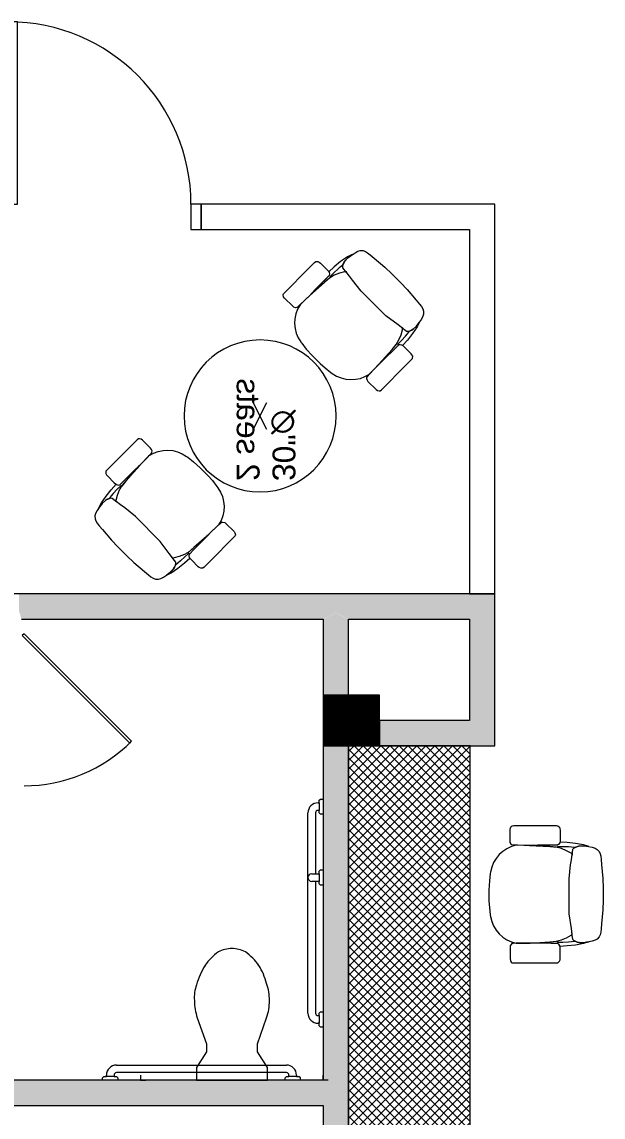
# Model space of a CAD drawing. Header units: inches. Extents: x -675 to 1187, y -924 to 1124.
# Drawn here: x 621.8 to 736.5, y 567.4 to 783.6 of the extents above; entities that cross this region are included whole.
import ezdxf

# ---------------------------------------------------------------- set-up
doc = ezdxf.new("R2010")
doc.units = ezdxf.units.IN
doc.header["$MEASUREMENT"] = 0
for name, color, linetype, lineweight in [('A-DOOR', 31, 'Continuous', 13), ('A-Door-E', 250, 'Continuous', 13), ('A-Flor-Case', 7, 'Continuous', 20), ('A-Flor-Case-hatch', 50, 'Continuous', 9), ('A-Furn-Chair', 250, 'Continuous', 13), ('A-Furn-Table', 7, 'Continuous', 20), ('A-WALL', 113, 'Continuous', 20), ('A-Wall-E', 50, 'Continuous', 9), ('Base_dwg', 8, 'Continuous', 9), ('core and shell', 50, 'Continuous', 9), ('P-Flor-Fixt', 250, 'Continuous', 13)]:
    doc.layers.add(name, color=color, linetype=linetype, lineweight=lineweight)
doc.layers.add('G-Anno-Nplt', color=7, linetype='Continuous', lineweight=20, plot=False)
doc.styles.add('Arial', font='arial.ttf', dxfattribs={"height": 4.5})

# ---------------------------------------------------------------- blocks, each defined once
blk = doc.blocks.new('Base_dwg__U280-727862-Level 1 Copy 1')
at = {"layer": 'A-Furn-Chair', "flags": 128}
for points in [[(-7.99, 16.41), (-9.13, 16.57), (-9.35, 16.73), (-9.5, 17.01), (-9.76, 17.7), (-9.79, 17.78), (-9.82, 18.65), (-9.73, 19.31), (-9.68, 19.65), (-9.53, 20.35), (-9.34, 20.95), (-9.12, 21.35), (-8.69, 21.76), (-8.26, 21.96), (-7.75, 22.08), (-7.12, 22.16), (-6.12, 22.23), (-3.38, 22.46), (-1.46, 22.52), (-0.26, 22.51), (0.93, 22.52), (2.85, 22.46), (5.6, 22.23), (6.6, 22.16), (7.23, 22.08), (7.73, 21.96), (8.16, 21.76), (8.59, 21.35), (8.82, 20.95), (9, 20.35), (9.14, 19.69), (9.22, 19.23), (9.3, 18.65), (9.26, 17.78), (9.17, 17.43), (9.01, 17.01), (8.86, 16.73), (8.64, 16.57), (7.8, 16.45), (6.53, 16.27), (3.58, 15.83), (-3.33, 15.83), (-6.05, 16.12), (-7.04, 16.27), (-8.16, 16.43)], [(-9.66, 19.69), (-10.01, 18.68), (-10.29, 17.09), (-10.47, 15.46), (-10.55, 14.02), (-10.43, 13.99), (-10.12, 13.8), (-9.95, 13.55), (-9.95, 12.28), (-9.92, 9.65), (-9.89, 7.98), (-9.66, 12.02), (-9.52, 13.49), (-9.7, 13.58), (-9.7, 14.57), (-9.65, 15.72), (-9.62, 16.32), (-9.54, 16.99), (-9.7, 17.42), (-9.79, 17.77), (-9.82, 18.64), (-9.74, 19.22), (-9.67, 19.68)], [(9.14, 19.69), (9.49, 18.68), (9.77, 17.09), (9.95, 15.46), (10.03, 14.02), (9.91, 13.99), (9.6, 13.8), (9.43, 13.55), (9.43, 12.28), (9.4, 9.65), (9.37, 7.98), (9.13, 12.02), (9, 13.49), (9.18, 13.58), (9.18, 14.57), (9.13, 15.72), (9.1, 16.32), (9.01, 16.99), (9.18, 17.42), (9.26, 17.77), (9.3, 18.64), (9.22, 19.22), (9.15, 19.68)], [(-9.93, 5.38), (-9.96, 4.76), (-10.01, 4.55), (-10.15, 4.38), (-10.47, 4.22), (-10.76, 4.18), (-13.04, 4.18), (-13.35, 4.23), (-13.66, 4.42), (-13.78, 4.59), (-13.81, 4.9), (-13.81, 11.74), (-13.81, 13.32), (-13.79, 13.62), (-13.5, 13.93), (-13.19, 14.02), (-12.93, 14.07), (-11.01, 14.07), (-10.69, 14.06), (-10.43, 14), (-10.12, 13.81), (-9.95, 13.56), (-9.95, 12.29), (-9.92, 9.66), (-9.89, 7.95)], [(9.41, 5.38), (9.44, 4.76), (9.48, 4.55), (9.63, 4.38), (9.94, 4.22), (10.24, 4.18), (12.51, 4.18), (12.82, 4.24), (13.13, 4.42), (13.26, 4.59), (13.28, 4.9), (13.28, 11.74), (13.28, 13.32), (13.26, 13.62), (12.97, 13.93), (12.66, 14.03), (12.4, 14.07), (10.49, 14.07), (10.17, 14.06), (9.9, 14.01), (9.6, 13.81), (9.43, 13.56), (9.42, 12.29), (9.39, 9.66), (9.37, 7.95)]]:
    blk.add_lwpolyline(points, close=True, dxfattribs=at)
for points in [[(9.41, 5.39), (9.37, 8.12), (9.14, 12.02), (9.03, 13.25), (8.77, 14.3), (8.33, 15.33), (7.82, 16.21), (7.64, 16.43), (6.53, 16.27), (3.58, 15.83), (-3.33, 15.83), (-6.05, 16.12), (-7.04, 16.27), (-8.16, 16.43), (-8.34, 16.21), (-8.85, 15.33), (-9.28, 14.3), (-9.54, 13.27), (-9.65, 12.04), (-9.88, 8.14), (-9.91, 6.87), (-9.93, 5.71), (-9.93, 5.4)], [(-4.63, 0.32), (-4.33, 0.27), (-2.88, 0.09), (-1.09, -0.01), (1.09, 0.01), (2.37, 0.09), (3.81, 0.27), (4.12, 0.32)]]:
    blk.add_lwpolyline(points, dxfattribs=at)
at = {"layer": 'A-Furn-Chair'}
for centre, start, end in [((-3.64, 6.66), 191.3157, 261.0966), ((3.13, 6.66), 278.9034, 348.6553)]:
    blk.add_arc(centre, 6.41, start, end, dxfattribs=at)
blk = doc.blocks.new('Base_dwg__U326-727900-Level 1 Copy 1')
at = {"layer": 'A-Wall-E'}
for points in [[(1.25, 0), (2.5, -2.5), (103.56, -2.5), (103.56, 1.25), (101.06, 2.5), (2.5, 2.5)], [(103.56, -2.5), (113.09, -2.5), (113.09, 1.25), (110.59, 2.5), (106.06, 2.5), (103.56, 1.25)], [(113.09, -2.5), (206.59, -2.5), (207.84, 0), (206.59, 2.5), (115.59, 2.5), (113.09, 1.25)]]:
    blk.add_hatch(color=256, dxfattribs=at).paths.add_polyline_path(points, flags=0)
for p, q in [((101.06, 2.5), (2.5, 2.5)), ((110.59, 2.5), (106.06, 2.5)), ((206.59, 2.5), (115.59, 2.5))]:
    blk.add_line(p, q, dxfattribs=at)
at = {"layer": 'A-Wall-E', "flags": 128}
blk.add_lwpolyline([(2.5, -2.5), (103.56, -2.5), (113.09, -2.5), (206.59, -2.5)], dxfattribs=at)
blk = doc.blocks.new('Base_dwg__U327-727901-Level 1 Copy 1')
at = {"layer": 'A-Wall-E'}
for points in [[(199.84, -2.5), (202.34, -1.25), (202.34, 2.5), (139.84, 2.5), (139.84, -0.92), (140.34, -2.5)], [(204.84, -2.5), (228.72, -2.5), (233.72, 2.5), (202.34, 2.5), (202.34, -1.25)]]:
    blk.add_hatch(color=256, dxfattribs=at).paths.add_polyline_path(points, flags=0)
for p, q in [((140.34, -2.5), (199.84, -2.5)), ((204.84, -2.5), (228.72, -2.5))]:
    blk.add_line(p, q, dxfattribs=at)
at = {"layer": 'A-Wall-E', "flags": 128}
blk.add_lwpolyline([(233.72, 2.5), (202.34, 2.5), (139.84, 2.5), (33.81, 2.5)], dxfattribs=at)
blk = doc.blocks.new('Base_dwg__U328-727902-Level 1 Copy 1')
at = {"layer": 'A-Wall-E'}
blk.add_hatch(color=256, dxfattribs=at).paths.add_polyline_path([(27.5, 2.5), (-2.5, 2.5), (2.5, -2.5), (22.5, -2.5), (26.19, 1.19)], flags=0)
for p, q in [((27.5, 2.5), (-2.5, 2.5)), ((2.5, -2.5), (22.5, -2.5))]:
    blk.add_line(p, q, dxfattribs=at)
blk = doc.blocks.new('Base_dwg__U329-727903-Level 1 Copy 1')
at = {"layer": 'A-Wall-E'}
blk.add_hatch(color=256, dxfattribs=at).paths.add_polyline_path([(-2.5, 2.5), (2.5, -2.5), (20.25, -2.5), (20.25, 2.5), (-1.19, 2.5)], flags=0)
at = {"layer": 'A-Wall-E', "flags": 128}
blk.add_lwpolyline([(2.5, -2.5), (20.25, -2.5), (20.25, 2.5), (-2.5, 2.5)], dxfattribs=at)
blk = doc.blocks.new('Base_dwg__U336-727910-Level 1 Copy 1')
at = {"layer": 'A-Wall-E'}
for points in [[(2.5, -2.5), (71.53, -2.5), (71.53, 0.92), (71.03, 2.5), (2.5, 2.5), (1.25, 0)], [(168.53, -2.5), (169.78, 0), (168.53, 2.5), (72.03, 2.5), (71.53, 0.92), (71.53, -2.5), (82.71, -2.5)]]:
    blk.add_hatch(color=256, dxfattribs=at).paths.add_polyline_path(points, flags=0)
for p, q in [((71.03, 2.5), (2.5, 2.5)), ((168.53, 2.5), (72.03, 2.5))]:
    blk.add_line(p, q, dxfattribs=at)
at = {"layer": 'A-Wall-E', "flags": 128}
blk.add_lwpolyline([(2.5, -2.5), (71.53, -2.5), (168.53, -2.5)], dxfattribs=at)
blk = doc.blocks.new('Base_dwg__U444-728018-Level 1 Copy 1')
at = {"layer": 'A-Door-E', "flags": 128}
blk.add_lwpolyline([(0, 2), (0.35, 1.65), (21.57, 22.86), (21.21, 23.21)], close=True, dxfattribs=at)
at = {"layer": 'A-Door-E', "color": 50, "lineweight": 9}
blk.add_arc((0, 2), 30, 360, 45, dxfattribs=at)
blk = doc.blocks.new('Base_dwg__U471-728045-Level 1 Copy 1')
at = {"layer": 'A-WALL', "color": 250, "lineweight": 13, "flags": 128}
blk.add_lwpolyline([(71.875, 2.5), (0, 2.5), (0, -2.5), (76.875, -2.5)], dxfattribs=at)
blk = doc.blocks.new('Base_dwg__U472-728046-Level 1 Copy 1')
at = {"layer": 'A-WALL', "color": 250, "lineweight": 13, "flags": 128}
for points in [[(-2.5, -2.5), (55.45, -2.5), (55.45, 2.5), (2.5, 2.5)], [(97.45, 2.5), (95.45, 2.5), (95.45, -2.5), (99.95, -2.5), (104.45, -2.5), (104.45, 2.5), (102.45, 2.5)]]:
    blk.add_lwpolyline(points, dxfattribs=at)
blk.add_lwpolyline([(144.45, 2.5), (144.45, -2.5), (197.4, -2.5), (197.4, 2.5)], close=True, dxfattribs=at)
blk = doc.blocks.new('Base_dwg__U474-728048-Level 1 Copy 1')
at = {"layer": 'A-DOOR', "color": 7, "lineweight": 20, "flags": 128}
for points in [[(2, 5), (3.75, 5), (3.75, 41), (2, 41)], [(2, 0), (0, 0), (0, 5), (2, 5)], [(38, 0), (40, 0), (40, 5), (38, 5)]]:
    blk.add_lwpolyline(points, close=True, dxfattribs=at)
at = {"layer": 'A-DOOR', "color": 50, "lineweight": 9}
blk.add_arc((2, 5), 36, 360, 90, dxfattribs=at)
blk = doc.blocks.new('Base_dwg_chair 3-727832-Level 1 Copy 1')
at = {"layer": 'A-Furn-Chair', "flags": 128}
for points in [[(-7.99, 16.41), (-9.13, 16.57), (-9.35, 16.73), (-9.5, 17.01), (-9.76, 17.7), (-9.79, 17.78), (-9.82, 18.65), (-9.73, 19.31), (-9.68, 19.65), (-9.53, 20.35), (-9.34, 20.95), (-9.12, 21.35), (-8.69, 21.76), (-8.26, 21.96), (-7.75, 22.08), (-7.12, 22.16), (-6.12, 22.23), (-3.38, 22.46), (-1.46, 22.52), (-0.26, 22.51), (0.93, 22.52), (2.85, 22.46), (5.6, 22.23), (6.6, 22.16), (7.23, 22.08), (7.73, 21.96), (8.16, 21.76), (8.59, 21.35), (8.82, 20.95), (9, 20.35), (9.14, 19.69), (9.22, 19.23), (9.3, 18.65), (9.26, 17.78), (9.17, 17.43), (9.01, 17.01), (8.86, 16.73), (8.64, 16.57), (7.8, 16.45), (6.53, 16.27), (3.58, 15.83), (-3.33, 15.83), (-6.05, 16.12), (-7.04, 16.27), (-8.16, 16.43)], [(-9.66, 19.69), (-10.01, 18.68), (-10.29, 17.09), (-10.47, 15.46), (-10.55, 14.02), (-10.43, 13.99), (-10.12, 13.8), (-9.95, 13.55), (-9.95, 12.28), (-9.92, 9.65), (-9.89, 7.98), (-9.66, 12.02), (-9.52, 13.49), (-9.7, 13.58), (-9.7, 14.57), (-9.65, 15.72), (-9.62, 16.32), (-9.54, 16.99), (-9.7, 17.42), (-9.79, 17.77), (-9.82, 18.64), (-9.74, 19.22), (-9.67, 19.68)], [(9.14, 19.69), (9.49, 18.68), (9.77, 17.09), (9.95, 15.46), (10.03, 14.02), (9.91, 13.99), (9.6, 13.8), (9.43, 13.55), (9.43, 12.28), (9.4, 9.65), (9.37, 7.98), (9.13, 12.02), (9, 13.49), (9.18, 13.58), (9.18, 14.57), (9.13, 15.72), (9.1, 16.32), (9.01, 16.99), (9.18, 17.42), (9.26, 17.77), (9.3, 18.64), (9.22, 19.22), (9.15, 19.68)], [(-9.93, 5.38), (-9.96, 4.76), (-10.01, 4.55), (-10.15, 4.38), (-10.47, 4.22), (-10.76, 4.18), (-13.04, 4.18), (-13.35, 4.23), (-13.66, 4.42), (-13.78, 4.59), (-13.81, 4.9), (-13.81, 11.74), (-13.81, 13.32), (-13.79, 13.62), (-13.5, 13.93), (-13.19, 14.02), (-12.93, 14.07), (-11.01, 14.07), (-10.69, 14.06), (-10.43, 14), (-10.12, 13.81), (-9.95, 13.56), (-9.95, 12.29), (-9.92, 9.66), (-9.89, 7.95)], [(9.41, 5.38), (9.44, 4.76), (9.48, 4.55), (9.63, 4.38), (9.94, 4.22), (10.24, 4.18), (12.51, 4.18), (12.82, 4.24), (13.13, 4.42), (13.26, 4.59), (13.28, 4.9), (13.28, 11.74), (13.28, 13.32), (13.26, 13.62), (12.97, 13.93), (12.66, 14.03), (12.4, 14.07), (10.49, 14.07), (10.17, 14.06), (9.9, 14.01), (9.6, 13.81), (9.43, 13.56), (9.42, 12.29), (9.39, 9.66), (9.37, 7.95)]]:
    blk.add_lwpolyline(points, close=True, dxfattribs=at)
for points in [[(9.41, 5.39), (9.37, 8.12), (9.14, 12.02), (9.03, 13.25), (8.77, 14.3), (8.33, 15.33), (7.82, 16.21), (7.64, 16.43), (6.53, 16.27), (3.58, 15.83), (-3.33, 15.83), (-6.05, 16.12), (-7.04, 16.27), (-8.16, 16.43), (-8.34, 16.21), (-8.85, 15.33), (-9.28, 14.3), (-9.54, 13.27), (-9.65, 12.04), (-9.88, 8.14), (-9.91, 6.87), (-9.93, 5.71), (-9.93, 5.4)], [(-4.63, 0.32), (-4.33, 0.27), (-2.88, 0.09), (-1.09, -0.01), (1.09, 0.01), (2.37, 0.09), (3.81, 0.27), (4.12, 0.32)]]:
    blk.add_lwpolyline(points, dxfattribs=at)
at = {"layer": 'A-Furn-Chair'}
for centre, start, end in [((-3.64, 6.66), 191.3157, 261.0966), ((3.13, 6.66), 278.9034, 348.6553)]:
    blk.add_arc(centre, 6.41, start, end, dxfattribs=at)
blk = doc.blocks.new('Base_dwg_chair 3-727831-Level 1 Copy 1')
at = {"layer": 'A-Furn-Chair', "flags": 128}
for points in [[(-7.99, 16.41), (-9.13, 16.57), (-9.35, 16.73), (-9.5, 17.01), (-9.76, 17.7), (-9.79, 17.78), (-9.82, 18.65), (-9.73, 19.31), (-9.68, 19.65), (-9.53, 20.35), (-9.34, 20.95), (-9.12, 21.35), (-8.69, 21.76), (-8.26, 21.96), (-7.75, 22.08), (-7.12, 22.16), (-6.12, 22.23), (-3.38, 22.46), (-1.46, 22.52), (-0.26, 22.51), (0.93, 22.52), (2.85, 22.46), (5.6, 22.23), (6.6, 22.16), (7.23, 22.08), (7.73, 21.96), (8.16, 21.76), (8.59, 21.35), (8.82, 20.95), (9, 20.35), (9.14, 19.69), (9.22, 19.23), (9.3, 18.65), (9.26, 17.78), (9.17, 17.43), (9.01, 17.01), (8.86, 16.73), (8.64, 16.57), (7.8, 16.45), (6.53, 16.27), (3.58, 15.83), (-3.33, 15.83), (-6.05, 16.12), (-7.04, 16.27), (-8.16, 16.43)], [(-9.66, 19.69), (-10.01, 18.68), (-10.29, 17.09), (-10.47, 15.46), (-10.55, 14.02), (-10.43, 13.99), (-10.12, 13.8), (-9.95, 13.55), (-9.95, 12.28), (-9.92, 9.65), (-9.89, 7.98), (-9.66, 12.02), (-9.52, 13.49), (-9.7, 13.58), (-9.7, 14.57), (-9.65, 15.72), (-9.62, 16.32), (-9.54, 16.99), (-9.7, 17.42), (-9.79, 17.77), (-9.82, 18.64), (-9.74, 19.22), (-9.67, 19.68)], [(9.14, 19.69), (9.49, 18.68), (9.77, 17.09), (9.95, 15.46), (10.03, 14.02), (9.91, 13.99), (9.6, 13.8), (9.43, 13.55), (9.43, 12.28), (9.4, 9.65), (9.37, 7.98), (9.13, 12.02), (9, 13.49), (9.18, 13.58), (9.18, 14.57), (9.13, 15.72), (9.1, 16.32), (9.01, 16.99), (9.18, 17.42), (9.26, 17.77), (9.3, 18.64), (9.22, 19.22), (9.15, 19.68)], [(-9.93, 5.38), (-9.96, 4.76), (-10.01, 4.55), (-10.15, 4.38), (-10.47, 4.22), (-10.76, 4.18), (-13.04, 4.18), (-13.35, 4.23), (-13.66, 4.42), (-13.78, 4.59), (-13.81, 4.9), (-13.81, 11.74), (-13.81, 13.32), (-13.79, 13.62), (-13.5, 13.93), (-13.19, 14.02), (-12.93, 14.07), (-11.01, 14.07), (-10.69, 14.06), (-10.43, 14), (-10.12, 13.81), (-9.95, 13.56), (-9.95, 12.29), (-9.92, 9.66), (-9.89, 7.95)], [(9.41, 5.38), (9.44, 4.76), (9.48, 4.55), (9.63, 4.38), (9.94, 4.22), (10.24, 4.18), (12.51, 4.18), (12.82, 4.24), (13.13, 4.42), (13.26, 4.59), (13.28, 4.9), (13.28, 11.74), (13.28, 13.32), (13.26, 13.62), (12.97, 13.93), (12.66, 14.03), (12.4, 14.07), (10.49, 14.07), (10.17, 14.06), (9.9, 14.01), (9.6, 13.81), (9.43, 13.56), (9.42, 12.29), (9.39, 9.66), (9.37, 7.95)]]:
    blk.add_lwpolyline(points, close=True, dxfattribs=at)
for points in [[(9.41, 5.39), (9.37, 8.12), (9.14, 12.02), (9.03, 13.25), (8.77, 14.3), (8.33, 15.33), (7.82, 16.21), (7.64, 16.43), (6.53, 16.27), (3.58, 15.83), (-3.33, 15.83), (-6.05, 16.12), (-7.04, 16.27), (-8.16, 16.43), (-8.34, 16.21), (-8.85, 15.33), (-9.28, 14.3), (-9.54, 13.27), (-9.65, 12.04), (-9.88, 8.14), (-9.91, 6.87), (-9.93, 5.71), (-9.93, 5.4)], [(-4.63, 0.32), (-4.33, 0.27), (-2.88, 0.09), (-1.09, -0.01), (1.09, 0.01), (2.37, 0.09), (3.81, 0.27), (4.12, 0.32)]]:
    blk.add_lwpolyline(points, dxfattribs=at)
at = {"layer": 'A-Furn-Chair'}
for centre, start, end in [((-3.64, 6.66), 191.3157, 261.0966), ((3.13, 6.66), 278.9034, 348.6553)]:
    blk.add_arc(centre, 6.41, start, end, dxfattribs=at)
blk = doc.blocks.new('Base_dwg__U242-727838-Level 1 Copy 1')
at = {"layer": 'A-Furn-Table'}
blk.add_circle((0, 0), 15, dxfattribs=at)
at = {"layer": 'G-Anno-Nplt'}
for p, q in [((-1.34, -2.68), (1.34, 2.68)), ((1.34, -2.68), (-1.34, 2.68))]:
    blk.add_line(p, q, dxfattribs=at)
at = {"extrusion": (0, 0, -1), "zscale": -1, "rotation": 315.0000000000005}
blk.add_blockref('Base_dwg_chair 3-727831-Level 1 Copy 1', (11.09, 11.09), dxfattribs=at)
at = {"rotation": 224.9999999999996}
blk.add_blockref('Base_dwg_chair 3-727832-Level 1 Copy 1', (11.03, -11.03), dxfattribs=at)
at = {"layer": 'A-Furn-Table', "insert": (-6.96, -12.85), "char_height": 4.5, "width": 24.241, "attachment_point": 1, "rotation": 90, "line_spacing_factor": 0.941778, "style": 'Arial'}
blk.add_mtext('30"∅\\P2 seats', dxfattribs=at)
blk = doc.blocks.new('Base_dwg-531197-Level 1 Copy 1')
at = {"layer": 'A-Flor-Case-hatch'}
h = blk.add_hatch(dxfattribs=at)
h.set_pattern_fill('FP_6', color=256, style=0, pattern_type=2)
h.set_pattern_definition([(135, (1687.041, 1516.655), (-0.883883, -0.883883), []), (225, (1687.041, 1516.655), (0.883883, -0.883883), [])])
h.paths.add_polyline_path([(1711.04, 1385.56), (1711.04, 1564.66), (1687.04, 1564.66), (1687.04, 1385.56)], flags=0)
at = {"layer": 'A-Flor-Case', "flags": 128}
blk.add_lwpolyline([(1711.04, 1385.56), (1711.04, 1564.66), (1687.04, 1564.66), (1687.04, 1385.56)], close=True, dxfattribs=at)
at = {"layer": 'core and shell'}
for p, q in [((1693.17, 1574.58), (1682.17, 1574.58)), ((1693.17, 1574.46), (1682.17, 1574.46)), ((1693.17, 1574.33), (1682.17, 1574.33)), ((1693.17, 1574.21), (1682.17, 1574.21)), ((1693.17, 1574.08), (1682.17, 1574.08)), ((1693.17, 1573.96), (1682.17, 1573.96)), ((1693.17, 1573.83), (1682.17, 1573.83)), ((1693.17, 1573.71), (1682.17, 1573.71)), ((1693.17, 1573.58), (1682.17, 1573.58)), ((1682.27, 1564.66), (1682.27, 1574.66)), ((1682.4, 1564.66), (1682.4, 1574.66)), ((1682.52, 1564.66), (1682.52, 1574.66)), ((1682.65, 1564.66), (1682.65, 1574.66)), ((1682.77, 1564.66), (1682.77, 1574.66)), ((1682.9, 1564.66), (1682.9, 1574.66)), ((1683.02, 1564.66), (1683.02, 1574.66)), ((1683.15, 1564.66), (1683.15, 1574.66)), ((1683.27, 1564.66), (1683.27, 1574.66)), ((1683.4, 1564.66), (1683.4, 1574.66)), ((1683.52, 1564.66), (1683.52, 1574.66)), ((1683.65, 1564.66), (1683.65, 1574.66)), ((1683.77, 1564.66), (1683.77, 1574.66)), ((1683.9, 1564.66), (1683.9, 1574.66)), ((1684.02, 1564.66), (1684.02, 1574.66)), ((1684.15, 1564.66), (1684.15, 1574.66)), ((1684.27, 1564.66), (1684.27, 1574.66)), ((1684.4, 1564.66), (1684.4, 1574.66)), ((1684.52, 1564.66), (1684.52, 1574.66)), ((1684.65, 1564.66), (1684.65, 1574.66)), ((1684.77, 1564.66), (1684.77, 1574.66)), ((1684.9, 1564.66), (1684.9, 1574.66)), ((1685.02, 1564.66), (1685.02, 1574.66)), ((1685.15, 1564.66), (1685.15, 1574.66)), ((1685.27, 1564.66), (1685.27, 1574.66)), ((1685.4, 1564.66), (1685.4, 1574.66)), ((1685.52, 1564.66), (1685.52, 1574.66)), ((1685.65, 1564.66), (1685.65, 1574.66)), ((1685.77, 1564.66), (1685.77, 1574.66)), ((1685.9, 1564.66), (1685.9, 1574.66)), ((1686.02, 1564.66), (1686.02, 1574.66)), ((1686.15, 1564.66), (1686.15, 1574.66)), ((1686.27, 1564.66), (1686.27, 1574.66)), ((1686.4, 1564.66), (1686.4, 1574.66)), ((1686.52, 1564.66), (1686.52, 1574.66)), ((1686.65, 1564.66), (1686.65, 1574.66)), ((1686.77, 1564.66), (1686.77, 1574.66)), ((1686.9, 1564.66), (1686.9, 1574.66)), ((1687.02, 1564.66), (1687.02, 1574.66)), ((1687.15, 1564.66), (1687.15, 1574.66)), ((1687.27, 1564.66), (1687.27, 1574.66)), ((1687.4, 1564.66), (1687.4, 1574.66)), ((1687.52, 1564.66), (1687.52, 1574.66)), ((1687.65, 1564.66), (1687.65, 1574.66)), ((1687.77, 1564.66), (1687.77, 1574.66)), ((1687.9, 1564.66), (1687.9, 1574.66)), ((1688.02, 1564.66), (1688.02, 1574.66)), ((1688.15, 1564.66), (1688.15, 1574.66)), ((1688.27, 1564.66), (1688.27, 1574.66)), ((1688.4, 1564.66), (1688.4, 1574.66)), ((1688.52, 1564.66), (1688.52, 1574.66)), ((1688.65, 1564.66), (1688.65, 1574.66)), ((1688.77, 1564.66), (1688.77, 1574.66)), ((1688.9, 1564.66), (1688.9, 1574.66)), ((1689.02, 1564.66), (1689.02, 1574.66)), ((1689.15, 1564.66), (1689.15, 1574.66)), ((1689.27, 1564.66), (1689.27, 1574.66)), ((1689.4, 1564.66), (1689.4, 1574.66)), ((1689.52, 1564.66), (1689.52, 1574.66)), ((1689.65, 1564.66), (1689.65, 1574.66)), ((1689.77, 1564.66), (1689.77, 1574.66)), ((1689.9, 1564.66), (1689.9, 1574.66)), ((1690.02, 1564.66), (1690.02, 1574.66)), ((1690.15, 1564.66), (1690.15, 1574.66)), ((1690.27, 1564.66), (1690.27, 1574.66)), ((1690.4, 1564.66), (1690.4, 1574.66)), ((1690.52, 1564.66), (1690.52, 1574.66)), ((1690.65, 1564.66), (1690.65, 1574.66)), ((1690.77, 1564.66), (1690.77, 1574.66)), ((1690.9, 1564.66), (1690.9, 1574.66)), ((1691.02, 1564.66), (1691.02, 1574.66)), ((1691.15, 1564.66), (1691.15, 1574.66)), ((1691.27, 1564.66), (1691.27, 1574.66)), ((1691.4, 1564.66), (1691.4, 1574.66)), ((1691.52, 1564.66), (1691.52, 1574.66)), ((1691.65, 1564.66), (1691.65, 1574.66)), ((1691.77, 1564.66), (1691.77, 1574.66)), ((1691.9, 1564.66), (1691.9, 1574.66)), ((1692.02, 1564.66), (1692.02, 1574.66)), ((1692.15, 1564.66), (1692.15, 1574.66)), ((1692.27, 1564.66), (1692.27, 1574.66)), ((1692.4, 1564.66), (1692.4, 1574.66)), ((1692.52, 1564.66), (1692.52, 1574.66)), ((1692.65, 1564.66), (1692.65, 1574.66)), ((1692.77, 1564.66), (1692.77, 1574.66)), ((1692.9, 1564.66), (1692.9, 1574.66)), ((1693.02, 1564.66), (1693.02, 1574.66)), ((1693.15, 1564.66), (1693.15, 1574.66)), ((1693.17, 1573.46), (1682.17, 1573.46)), ((1693.17, 1573.33), (1682.17, 1573.33)), ((1693.17, 1573.21), (1682.17, 1573.21)), ((1693.17, 1573.08), (1682.17, 1573.08)), ((1693.17, 1572.96), (1682.17, 1572.96)), ((1693.17, 1572.83), (1682.17, 1572.83)), ((1693.17, 1572.71), (1682.17, 1572.71)), ((1693.17, 1572.58), (1682.17, 1572.58)), ((1693.17, 1572.46), (1682.17, 1572.46)), ((1693.17, 1572.33), (1682.17, 1572.33)), ((1693.17, 1572.21), (1682.17, 1572.21)), ((1693.17, 1572.08), (1682.17, 1572.08)), ((1693.17, 1571.96), (1682.17, 1571.96)), ((1693.17, 1571.83), (1682.17, 1571.83)), ((1693.17, 1571.71), (1682.17, 1571.71)), ((1693.17, 1571.58), (1682.17, 1571.58)), ((1693.17, 1571.46), (1682.17, 1571.46)), ((1693.17, 1571.33), (1682.17, 1571.33)), ((1693.17, 1571.21), (1682.17, 1571.21)), ((1693.17, 1571.08), (1682.17, 1571.08)), ((1693.17, 1570.96), (1682.17, 1570.96)), ((1693.17, 1570.83), (1682.17, 1570.83)), ((1693.17, 1570.71), (1682.17, 1570.71)), ((1693.17, 1570.58), (1682.17, 1570.58)), ((1693.17, 1570.46), (1682.17, 1570.46)), ((1693.17, 1570.33), (1682.17, 1570.33)), ((1693.17, 1570.21), (1682.17, 1570.21)), ((1693.17, 1570.08), (1682.17, 1570.08)), ((1693.17, 1569.96), (1682.17, 1569.96)), ((1693.17, 1569.83), (1682.17, 1569.83)), ((1693.17, 1569.71), (1682.17, 1569.71)), ((1693.17, 1569.58), (1682.17, 1569.58)), ((1693.17, 1569.46), (1682.17, 1569.46)), ((1693.17, 1569.33), (1682.17, 1569.33)), ((1693.17, 1569.21), (1682.17, 1569.21)), ((1693.17, 1569.53), (1693.17, 1564.66)), ((1693.17, 1569.08), (1682.17, 1569.08)), ((1693.17, 1568.96), (1682.17, 1568.96)), ((1693.17, 1568.83), (1682.17, 1568.83)), ((1693.17, 1568.71), (1682.17, 1568.71)), ((1693.17, 1568.58), (1682.17, 1568.58)), ((1693.17, 1568.46), (1682.17, 1568.46)), ((1693.17, 1568.33), (1682.17, 1568.33)), ((1693.17, 1568.21), (1682.17, 1568.21)), ((1693.17, 1568.08), (1682.17, 1568.08)), ((1693.17, 1567.96), (1682.17, 1567.96)), ((1693.17, 1567.83), (1682.17, 1567.83)), ((1693.17, 1567.71), (1682.17, 1567.71)), ((1693.17, 1567.58), (1682.17, 1567.58)), ((1693.17, 1567.46), (1682.17, 1567.46)), ((1693.17, 1567.33), (1682.17, 1567.33)), ((1693.17, 1567.21), (1682.17, 1567.21)), ((1693.17, 1567.08), (1682.17, 1567.08)), ((1693.17, 1566.96), (1682.17, 1566.96)), ((1693.17, 1566.83), (1682.17, 1566.83)), ((1693.17, 1566.71), (1682.17, 1566.71)), ((1693.17, 1566.58), (1682.17, 1566.58)), ((1693.17, 1566.46), (1682.17, 1566.46)), ((1693.17, 1566.33), (1682.17, 1566.33)), ((1693.17, 1566.21), (1682.17, 1566.21)), ((1693.17, 1566.08), (1682.17, 1566.08)), ((1693.17, 1565.96), (1682.17, 1565.96)), ((1693.17, 1565.83), (1682.17, 1565.83)), ((1693.17, 1565.71), (1682.17, 1565.71)), ((1693.17, 1565.58), (1682.17, 1565.58)), ((1693.17, 1565.46), (1682.17, 1565.46)), ((1693.17, 1565.33), (1682.17, 1565.33)), ((1693.17, 1565.21), (1682.17, 1565.21)), ((1693.17, 1565.08), (1682.17, 1565.08)), ((1693.17, 1564.96), (1682.17, 1564.96)), ((1693.17, 1564.83), (1682.17, 1564.83)), ((1693.17, 1564.71), (1682.17, 1564.71))]:
    blk.add_line(p, q, dxfattribs=at)
at = {"layer": 'core and shell', "flags": 128}
blk.add_lwpolyline([(1693.17, 1574.66), (1682.17, 1574.66), (1682.17, 1564.66), (1693.17, 1564.66)], close=True, dxfattribs=at)
at = {"layer": 'G-Anno-Nplt', "flags": 128}
for points in [[(1646.04, 1499.66), (1646.04, 1498.66), (1647.04, 1498.66)], [(1683.04, 1498.66), (1682.04, 1498.66), (1682.04, 1499.66), (1682.04, 1498.66), (1681.04, 1498.66)]]:
    blk.add_lwpolyline(points, dxfattribs=at)
at = {"layer": 'P-Flor-Fixt'}
for p, q in [((1681.29, 1553.41), (1681.29, 1551.91)), ((1679.04, 1511.91), (1679.04, 1551.41)), ((1680.54, 1551.41), (1680.54, 1539.41)), ((1681.29, 1539.41), (1681.29, 1537.91)), ((1680.54, 1537.91), (1680.54, 1511.91)), ((1681.29, 1511.41), (1681.29, 1509.91)), ((1641.29, 1501.66), (1674.79, 1501.66)), ((1674.79, 1500.16), (1641.29, 1500.16)), ((1640.79, 1499.41), (1639.29, 1499.41)), ((1676.79, 1499.41), (1675.29, 1499.41))]:
    blk.add_line(p, q, dxfattribs=at)
at = {"layer": 'P-Flor-Fixt', "flags": 128}
for points in [[(1681.04, 1553.41), (1681.29, 1553.41), (1681.29, 1553.91), (1681.54, 1554.16), (1682.04, 1554.16), (1682.04, 1551.16), (1681.54, 1551.16), (1681.29, 1551.41), (1681.29, 1551.91), (1681.04, 1551.91)], [(1679.79, 1539.41), (1681.29, 1539.41), (1681.29, 1539.91), (1681.54, 1540.16), (1682.04, 1540.16), (1682.04, 1537.16), (1681.54, 1537.16), (1681.29, 1537.41), (1681.29, 1537.91), (1679.79, 1537.91)], [(1657.2, 1510.97), (1659, 1505.84), (1659, 1504.24), (1657.04, 1501.16), (1657.04, 1498.66), (1671.04, 1498.66), (1671.04, 1501.16), (1669.08, 1504.24), (1669.08, 1505.84), (1670.88, 1510.97)], [(1681.04, 1511.41), (1681.29, 1511.41), (1681.29, 1511.91), (1681.54, 1512.16), (1682.04, 1512.16), (1682.04, 1509.16), (1681.54, 1509.16), (1681.29, 1509.41), (1681.29, 1509.91), (1681.04, 1509.91)], [(1640.79, 1499.66), (1640.79, 1499.41), (1641.29, 1499.41), (1641.54, 1499.16), (1641.54, 1498.66), (1638.54, 1498.66), (1638.54, 1499.16), (1638.79, 1499.41), (1639.29, 1499.41), (1639.29, 1499.66)], [(1676.79, 1499.66), (1676.79, 1499.41), (1677.29, 1499.41), (1677.54, 1499.16), (1677.54, 1498.66), (1674.54, 1498.66), (1674.54, 1499.16), (1674.79, 1499.41), (1675.29, 1499.41), (1675.29, 1499.66)]]:
    blk.add_lwpolyline(points, dxfattribs=at)
at = {"layer": 'P-Flor-Fixt'}
for centre, radius, start, end in [((1681.04, 1551.41), 2, 90, 180), ((1681.04, 1551.41), 0.5, 90, 180), ((1679.79, 1538.66), 0.75, 90, 270), ((1668.02, 1514.89), 11.29, 126.0611, 145.3641), ((1664.04, 1518.72), 5.93, 90, 116.7012), ((1664.04, 1518.72), 5.93, 63.2988, 90), ((1660.06, 1514.89), 11.29, 34.6359, 53.9389), ((1670.57, 1513.81), 14.01, 147.6462, 164.7553), ((1658.13, 1514.36), 13.2, 14.9626, 31.7838), ((1664.67, 1514.9), 8.05, 161.1646, 183.7754), ((1660.93, 1514.37), 10.52, 360, 18.8354), ((1667.16, 1514.37), 10.52, 180, 198.8354), ((1660.93, 1514.37), 10.52, 341.1646, 0), ((1681.04, 1511.91), 2, 180, 270), ((1681.04, 1511.91), 0.5, 180, 270), ((1641.29, 1499.66), 2, 90, 180), ((1641.29, 1499.66), 0.5, 90, 180), ((1674.79, 1499.66), 2, 360, 90), ((1674.79, 1499.66), 0.5, 360, 90)]:
    blk.add_arc(centre, radius, start, end, dxfattribs=at)
for name, p in [('Base_dwg__U474-728048-Level 1 Copy 1', (1617.96, 1666.53)), ('Base_dwg__U327-727901-Level 1 Copy 1', (1482.2, 1592.16)), ('Base_dwg__U336-727910-Level 1 Copy 1', (1513.51, 1496.16))]:
    blk.add_blockref(name, p)
for name, p, rotation in [('Base_dwg__U472-728046-Level 1 Copy 1', (1713.42, 1669.03), 180), ('Base_dwg__U471-728045-Level 1 Copy 1', (1713.42, 1594.66), 90), ('Base_dwg__U328-727902-Level 1 Copy 1', (1713.42, 1592.16), 270), ('Base_dwg__U326-727900-Level 1 Copy 1', (1684.54, 1383.06), 89.99999999999993), ('Base_dwg__U444-728018-Level 1 Copy 1', (1621.04, 1586.78), 270), ('Base_dwg__U329-727903-Level 1 Copy 1', (1713.42, 1567.16), 180), ('Base_dwg__U280-727862-Level 1 Copy 1', (1714.75, 1535.11), 270)]:
    blk.add_blockref(name, p, dxfattribs=dict(rotation=rotation))
at = {"extrusion": (0, 0, -1), "zscale": -1}
blk.add_blockref('Base_dwg__U242-727838-Level 1 Copy 1', (-1669.6, 1629.76), dxfattribs=at)

msp = doc.modelspace()

# ---------------------------------------------------------------- block references
at = {"layer": 'Base_dwg', "color": 7, "lineweight": 20}
msp.add_blockref('Base_dwg-531197-Level 1 Copy 1', (-1000.79, -923.95), dxfattribs=at)

doc.saveas('drawing.dxf')
